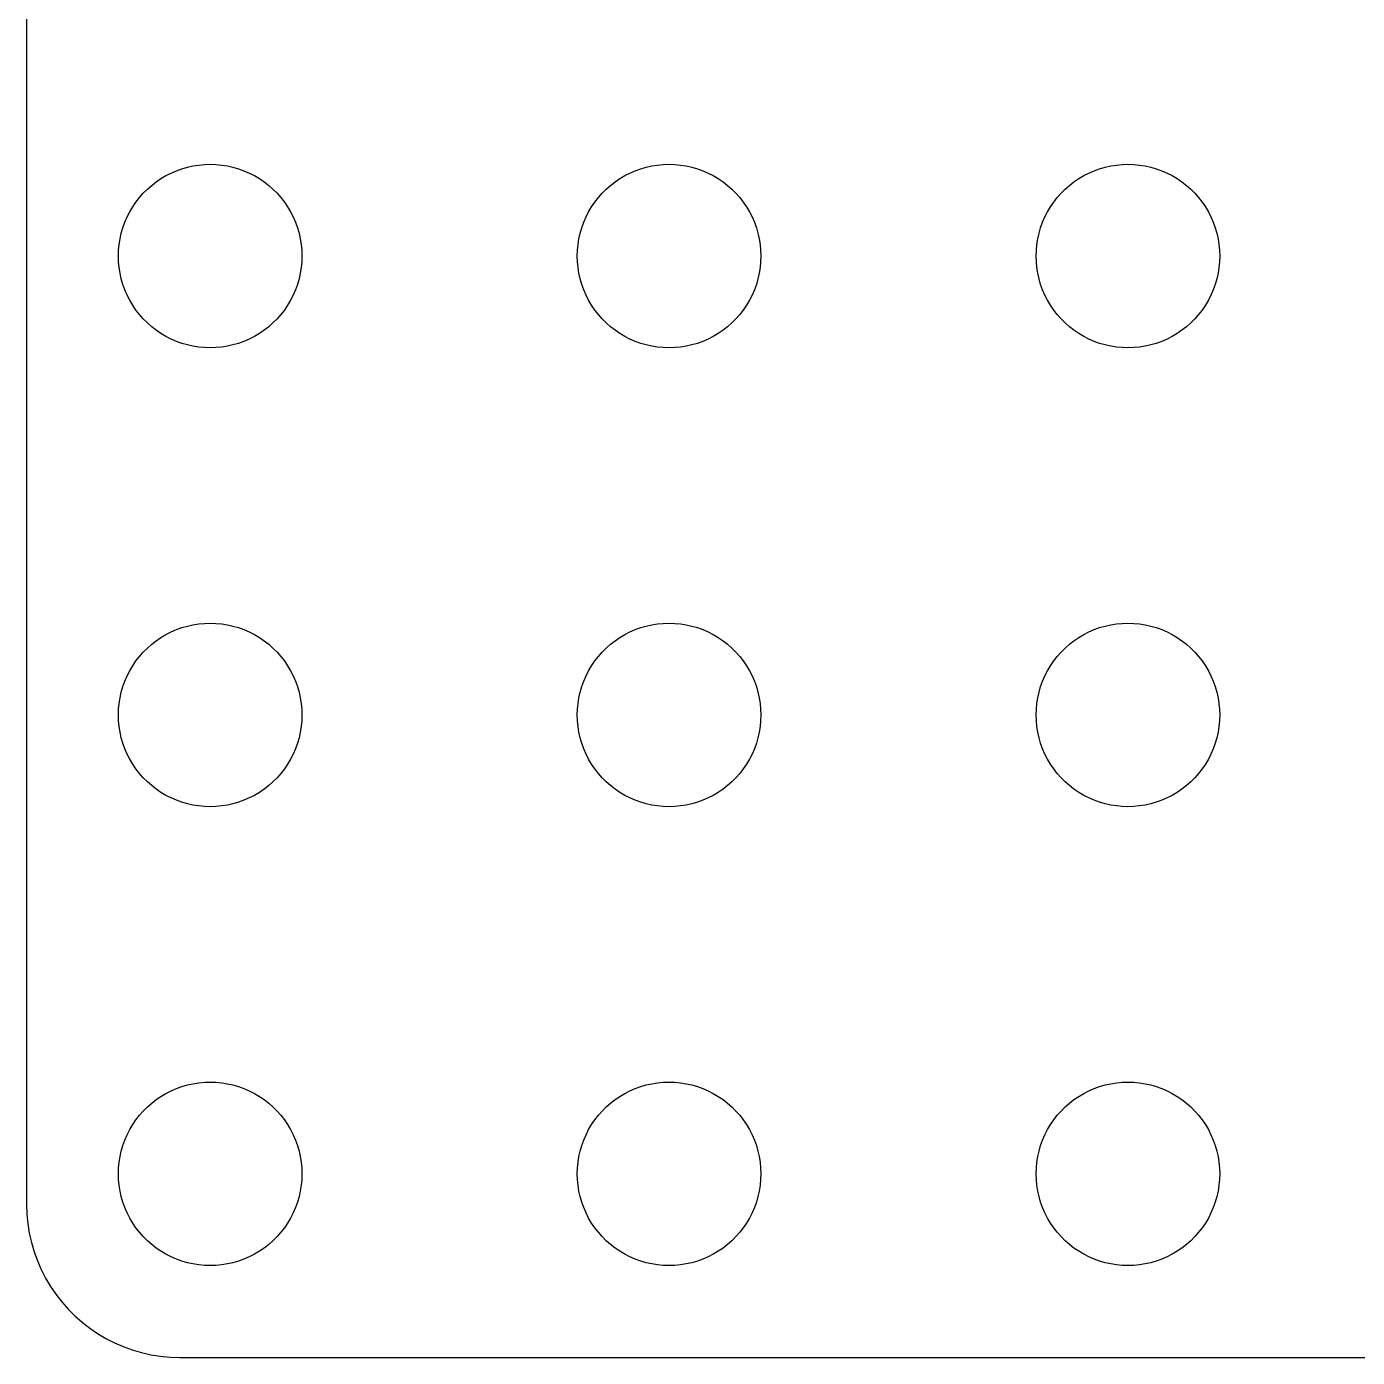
# Model space of a CAD drawing. Header units: metres. Extents: x -43.5 to 43.5, y -43.5 to 43.5.
# Drawn here: x -43.5 to 0, y -43.5 to 0 of the extents above; entities that cross this region are included whole.
import ezdxf

# ---------------------------------------------------------------- set-up
doc = ezdxf.new("R2010")
doc.units = ezdxf.units.M

msp = doc.modelspace()

# ---------------------------------------------------------------- linework, layer by layer
for p, q in [((-43.5, 38.5), (-43.5, -38.5)), ((-38.7773, -4.78551), (-38.6044, -4.71066)), ((-38.6044, -4.71066), (-38.427, -4.64682)), ((-38.427, -4.64682), (-38.2461, -4.59424)), ((-38.2461, -4.59424), (-38.0621, -4.55313)), ((-38.0621, -4.55313), (-37.876, -4.52365)), ((-37.876, -4.52365), (-37.6884, -4.50591)), ((-37.6884, -4.50591), (-37.5, -4.5)), ((-37.5, -4.5), (-37.3116, -4.50591)), ((-37.3116, -4.50591), (-37.124, -4.52365)), ((-37.124, -4.52365), (-36.9379, -4.55313)), ((-36.9379, -4.55313), (-36.7539, -4.59424)), ((-36.7539, -4.59424), (-36.5729, -4.64682)), ((-36.5729, -4.64682), (-36.3956, -4.71066)), ((-36.3956, -4.71066), (-36.2227, -4.78551)), ((-23.7773, -4.78551), (-23.6044, -4.71066)), ((-23.6044, -4.71066), (-23.427, -4.64682)), ((-23.427, -4.64682), (-23.2461, -4.59424)), ((-23.2461, -4.59424), (-23.0621, -4.55313)), ((-23.0621, -4.55313), (-22.876, -4.52365)), ((-22.876, -4.52365), (-22.6884, -4.50591)), ((-22.6884, -4.50591), (-22.5, -4.5)), ((-22.5, -4.5), (-22.3116, -4.50591)), ((-22.3116, -4.50591), (-22.124, -4.52365)), ((-22.124, -4.52365), (-21.9379, -4.55313)), ((-21.9379, -4.55313), (-21.7539, -4.59424)), ((-21.7539, -4.59424), (-21.5729, -4.64682)), ((-21.5729, -4.64682), (-21.3956, -4.71066)), ((-21.3956, -4.71066), (-21.2227, -4.78551)), ((-8.77733, -4.78551), (-8.60437, -4.71066)), ((-8.60437, -4.71066), (-8.42705, -4.64682)), ((-8.42705, -4.64682), (-8.24606, -4.59424)), ((-8.24606, -4.59424), (-8.06213, -4.55313)), ((-8.06213, -4.55313), (-7.87599, -4.52365)), ((-7.87599, -4.52365), (-7.68837, -4.50591)), ((-7.68837, -4.50591), (-7.5, -4.5)), ((-7.5, -4.5), (-7.31161, -4.50591)), ((-7.31161, -4.50591), (-7.12399, -4.52365)), ((-7.12399, -4.52365), (-6.93785, -4.55313)), ((-6.93785, -4.55313), (-6.75392, -4.59424)), ((-6.75392, -4.59424), (-6.57294, -4.64682)), ((-6.57294, -4.64682), (-6.39561, -4.71066)), ((-6.39561, -4.71066), (-6.22266, -4.78551)), ((-39.5536, -5.31308), (-39.4123, -5.18845)), ((-39.4123, -5.18845), (-39.2634, -5.07294)), ((-39.2634, -5.07294), (-39.1075, -4.96701)), ((-39.1075, -4.96701), (-38.9453, -4.87108)), ((-38.9453, -4.87108), (-38.7773, -4.78551)), ((-36.2227, -4.78551), (-36.0547, -4.87108)), ((-36.0547, -4.87108), (-35.8925, -4.96701)), ((-35.8925, -4.96701), (-35.7366, -5.07294)), ((-35.7366, -5.07294), (-35.5877, -5.18845)), ((-35.5877, -5.18845), (-35.4464, -5.31308)), ((-24.5536, -5.31308), (-24.4123, -5.18845)), ((-24.4123, -5.18845), (-24.2634, -5.07294)), ((-24.2634, -5.07294), (-24.1075, -4.96701)), ((-24.1075, -4.96701), (-23.9453, -4.87108)), ((-23.9453, -4.87108), (-23.7773, -4.78551)), ((-21.2227, -4.78551), (-21.0547, -4.87108)), ((-21.0547, -4.87108), (-20.8925, -4.96701)), ((-20.8925, -4.96701), (-20.7366, -5.07294)), ((-20.7366, -5.07294), (-20.5877, -5.18845)), ((-20.5877, -5.18845), (-20.4464, -5.31308)), ((-9.55363, -5.31308), (-9.41226, -5.18845)), ((-9.41226, -5.18845), (-9.26335, -5.07294)), ((-9.26335, -5.07294), (-9.10747, -4.96701)), ((-9.10747, -4.96701), (-8.94525, -4.87108)), ((-8.94525, -4.87108), (-8.77733, -4.78551)), ((-6.22266, -4.78551), (-6.05473, -4.87108)), ((-6.05473, -4.87108), (-5.89252, -4.96701)), ((-5.89252, -4.96701), (-5.73663, -5.07294)), ((-5.73663, -5.07294), (-5.58772, -5.18845)), ((-5.58772, -5.18845), (-5.44635, -5.31308)), ((-39.927, -5.73663), (-39.8115, -5.58772)), ((-39.8115, -5.58772), (-39.6869, -5.44635)), ((-39.6869, -5.44635), (-39.5536, -5.31308)), ((-35.4464, -5.31308), (-35.3131, -5.44635)), ((-35.3131, -5.44635), (-35.1885, -5.58772)), ((-35.1885, -5.58772), (-35.0729, -5.73663)), ((-24.927, -5.73663), (-24.8115, -5.58772)), ((-24.8115, -5.58772), (-24.6869, -5.44635)), ((-24.6869, -5.44635), (-24.5536, -5.31308)), ((-20.4464, -5.31308), (-20.3131, -5.44635)), ((-20.3131, -5.44635), (-20.1884, -5.58772)), ((-20.1884, -5.58772), (-20.0729, -5.73663)), ((-9.92705, -5.73663), (-9.81154, -5.58772)), ((-9.81154, -5.58772), (-9.6869, -5.44635)), ((-9.6869, -5.44635), (-9.55363, -5.31308)), ((-5.44635, -5.31308), (-5.31308, -5.44635)), ((-5.31308, -5.44635), (-5.18845, -5.58772)), ((-5.18845, -5.58772), (-5.07294, -5.73663)), ((-40.2145, -6.22266), (-40.1289, -6.05473)), ((-40.1289, -6.05473), (-40.033, -5.89252)), ((-40.033, -5.89252), (-39.927, -5.73663)), ((-35.0729, -5.73663), (-34.967, -5.89252)), ((-34.967, -5.89252), (-34.8711, -6.05473)), ((-34.8711, -6.05473), (-34.7855, -6.22266)), ((-25.2145, -6.22266), (-25.1289, -6.05473)), ((-25.1289, -6.05473), (-25.033, -5.89252)), ((-25.033, -5.89252), (-24.927, -5.73663)), ((-20.0729, -5.73663), (-19.967, -5.89252)), ((-19.967, -5.89252), (-19.8711, -6.05473)), ((-19.8711, -6.05473), (-19.7855, -6.22266)), ((-10.2145, -6.22266), (-10.1289, -6.05473)), ((-10.1289, -6.05473), (-10.033, -5.89252)), ((-10.033, -5.89252), (-9.92705, -5.73663)), ((-5.07294, -5.73663), (-4.96701, -5.89252)), ((-4.96701, -5.89252), (-4.87108, -6.05473)), ((-4.87108, -6.05473), (-4.78551, -6.22266)), ((-40.3532, -6.57294), (-40.2893, -6.39561)), ((-40.2893, -6.39561), (-40.2145, -6.22266)), ((-34.7855, -6.22266), (-34.7107, -6.39561)), ((-34.7107, -6.39561), (-34.6468, -6.57294)), ((-25.3532, -6.57294), (-25.2893, -6.39561)), ((-25.2893, -6.39561), (-25.2145, -6.22266)), ((-19.7855, -6.22266), (-19.7107, -6.39561)), ((-19.7107, -6.39561), (-19.6468, -6.57294)), ((-10.3532, -6.57294), (-10.2893, -6.39561)), ((-10.2893, -6.39561), (-10.2145, -6.22266)), ((-4.78551, -6.22266), (-4.71066, -6.39561)), ((-4.71066, -6.39561), (-4.64682, -6.57294)), ((-40.4763, -7.12399), (-40.4469, -6.93785)), ((-40.4469, -6.93785), (-40.4057, -6.75392)), ((-40.4057, -6.75392), (-40.3532, -6.57294)), ((-34.6468, -6.57294), (-34.5942, -6.75392)), ((-34.5942, -6.75392), (-34.5531, -6.93785)), ((-34.5531, -6.93785), (-34.5237, -7.12399)), ((-25.4763, -7.12399), (-25.4469, -6.93785)), ((-25.4469, -6.93785), (-25.4057, -6.75392)), ((-25.4057, -6.75392), (-25.3532, -6.57294)), ((-19.6468, -6.57294), (-19.5942, -6.75392)), ((-19.5942, -6.75392), (-19.5531, -6.93785)), ((-19.5531, -6.93785), (-19.5237, -7.12399)), ((-10.4763, -7.12399), (-10.4469, -6.93785)), ((-10.4469, -6.93785), (-10.4057, -6.75392)), ((-10.4057, -6.75392), (-10.3532, -6.57294)), ((-4.64682, -6.57294), (-4.59424, -6.75392)), ((-4.59424, -6.75392), (-4.55313, -6.93785)), ((-4.55313, -6.93785), (-4.52365, -7.12399)), ((-40.5, -7.5), (-40.4941, -7.31161)), ((-40.4941, -7.31161), (-40.4763, -7.12399)), ((-34.5237, -7.12399), (-34.5059, -7.31161)), ((-34.5059, -7.31161), (-34.5, -7.5)), ((-25.5, -7.5), (-25.4941, -7.31161)), ((-25.4941, -7.31161), (-25.4763, -7.12399)), ((-19.5237, -7.12399), (-19.5059, -7.31161)), ((-19.5059, -7.31161), (-19.5, -7.5)), ((-10.5, -7.5), (-10.4941, -7.31161)), ((-10.4941, -7.31161), (-10.4763, -7.12399)), ((-4.52365, -7.12399), (-4.50591, -7.31161)), ((-4.50591, -7.31161), (-4.5, -7.5)), ((-40.4941, -7.68837), (-40.5, -7.5)), ((-40.4763, -7.87599), (-40.4941, -7.68837)), ((-34.5059, -7.68837), (-34.5237, -7.87599)), ((-34.5, -7.5), (-34.5059, -7.68837)), ((-25.4941, -7.68837), (-25.5, -7.5)), ((-25.4763, -7.87599), (-25.4941, -7.68837)), ((-19.5059, -7.68837), (-19.5237, -7.87599)), ((-19.5, -7.5), (-19.5059, -7.68837)), ((-10.4941, -7.68837), (-10.5, -7.5)), ((-10.4763, -7.87599), (-10.4941, -7.68837)), ((-4.50591, -7.68837), (-4.52365, -7.87599)), ((-4.5, -7.5), (-4.50591, -7.68837)), ((-40.4469, -8.06213), (-40.4763, -7.87599)), ((-40.4057, -8.24606), (-40.4469, -8.06213)), ((-40.3532, -8.42705), (-40.4057, -8.24606)), ((-34.5942, -8.24606), (-34.6468, -8.42705)), ((-34.5531, -8.06213), (-34.5942, -8.24606)), ((-34.5237, -7.87599), (-34.5531, -8.06213)), ((-25.4469, -8.06213), (-25.4763, -7.87599)), ((-25.4057, -8.24606), (-25.4469, -8.06213)), ((-25.3532, -8.42705), (-25.4057, -8.24606)), ((-19.5942, -8.24606), (-19.6468, -8.42705)), ((-19.5531, -8.06213), (-19.5942, -8.24606)), ((-19.5237, -7.87599), (-19.5531, -8.06213)), ((-10.4469, -8.06213), (-10.4763, -7.87599)), ((-10.4057, -8.24606), (-10.4469, -8.06213)), ((-10.3532, -8.42705), (-10.4057, -8.24606)), ((-4.59424, -8.24606), (-4.64682, -8.42705)), ((-4.55313, -8.06213), (-4.59424, -8.24606)), ((-4.52365, -7.87599), (-4.55313, -8.06213)), ((-40.2893, -8.60437), (-40.3532, -8.42705)), ((-40.2145, -8.77733), (-40.2893, -8.60437)), ((-34.7107, -8.60437), (-34.7855, -8.77733)), ((-34.6468, -8.42705), (-34.7107, -8.60437)), ((-25.2893, -8.60437), (-25.3532, -8.42705)), ((-25.2145, -8.77733), (-25.2893, -8.60437)), ((-19.7107, -8.60437), (-19.7855, -8.77733)), ((-19.6468, -8.42705), (-19.7107, -8.60437)), ((-10.2893, -8.60437), (-10.3532, -8.42705)), ((-10.2145, -8.77733), (-10.2893, -8.60437)), ((-4.71066, -8.60437), (-4.78551, -8.77733)), ((-4.64682, -8.42705), (-4.71066, -8.60437)), ((-40.1289, -8.94525), (-40.2145, -8.77733)), ((-40.033, -9.10747), (-40.1289, -8.94525)), ((-39.927, -9.26335), (-40.033, -9.10747)), ((-34.967, -9.10747), (-35.0729, -9.26335)), ((-34.8711, -8.94525), (-34.967, -9.10747)), ((-34.7855, -8.77733), (-34.8711, -8.94525)), ((-25.1289, -8.94525), (-25.2145, -8.77733)), ((-25.033, -9.10747), (-25.1289, -8.94525)), ((-24.927, -9.26335), (-25.033, -9.10747)), ((-19.967, -9.10747), (-20.0729, -9.26335)), ((-19.8711, -8.94525), (-19.967, -9.10747)), ((-19.7855, -8.77733), (-19.8711, -8.94525)), ((-10.1289, -8.94525), (-10.2145, -8.77733)), ((-10.033, -9.10747), (-10.1289, -8.94525)), ((-9.92705, -9.26335), (-10.033, -9.10747)), ((-4.96701, -9.10747), (-5.07294, -9.26335)), ((-4.87108, -8.94525), (-4.96701, -9.10747)), ((-4.78551, -8.77733), (-4.87108, -8.94525)), ((-39.8115, -9.41226), (-39.927, -9.26335)), ((-39.6869, -9.55363), (-39.8115, -9.41226)), ((-39.5536, -9.6869), (-39.6869, -9.55363)), ((-35.3131, -9.55363), (-35.4464, -9.6869)), ((-35.1885, -9.41226), (-35.3131, -9.55363)), ((-35.0729, -9.26335), (-35.1885, -9.41226)), ((-24.8115, -9.41226), (-24.927, -9.26335)), ((-24.6869, -9.55363), (-24.8115, -9.41226)), ((-24.5536, -9.6869), (-24.6869, -9.55363)), ((-20.3131, -9.55363), (-20.4464, -9.6869)), ((-20.1884, -9.41226), (-20.3131, -9.55363)), ((-20.0729, -9.26335), (-20.1884, -9.41226)), ((-9.81154, -9.41226), (-9.92705, -9.26335)), ((-9.6869, -9.55363), (-9.81154, -9.41226)), ((-9.55363, -9.6869), (-9.6869, -9.55363)), ((-5.31308, -9.55363), (-5.44635, -9.6869)), ((-5.18845, -9.41226), (-5.31308, -9.55363)), ((-5.07294, -9.26335), (-5.18845, -9.41226)), ((-39.4123, -9.81154), (-39.5536, -9.6869)), ((-39.2634, -9.92705), (-39.4123, -9.81154)), ((-39.1075, -10.033), (-39.2634, -9.92705)), ((-35.7366, -9.92705), (-35.8925, -10.033)), ((-35.5877, -9.81154), (-35.7366, -9.92705)), ((-35.4464, -9.6869), (-35.5877, -9.81154)), ((-24.4123, -9.81154), (-24.5536, -9.6869)), ((-24.2634, -9.92705), (-24.4123, -9.81154)), ((-24.1075, -10.033), (-24.2634, -9.92705)), ((-20.7366, -9.92705), (-20.8925, -10.033)), ((-20.5877, -9.81154), (-20.7366, -9.92705)), ((-20.4464, -9.6869), (-20.5877, -9.81154)), ((-9.41226, -9.81154), (-9.55363, -9.6869)), ((-9.26335, -9.92705), (-9.41226, -9.81154)), ((-9.10747, -10.033), (-9.26335, -9.92705)), ((-5.73663, -9.92705), (-5.89252, -10.033)), ((-5.58772, -9.81154), (-5.73663, -9.92705)), ((-5.44635, -9.6869), (-5.58772, -9.81154)), ((-38.9453, -10.1289), (-39.1075, -10.033)), ((-38.7773, -10.2145), (-38.9453, -10.1289)), ((-38.6044, -10.2893), (-38.7773, -10.2145)), ((-38.427, -10.3532), (-38.6044, -10.2893)), ((-38.2461, -10.4057), (-38.427, -10.3532)), ((-38.0621, -10.4469), (-38.2461, -10.4057)), ((-36.7539, -10.4057), (-36.9379, -10.4469)), ((-36.5729, -10.3532), (-36.7539, -10.4057)), ((-36.3956, -10.2893), (-36.5729, -10.3532)), ((-36.2227, -10.2145), (-36.3956, -10.2893)), ((-36.0547, -10.1289), (-36.2227, -10.2145)), ((-35.8925, -10.033), (-36.0547, -10.1289)), ((-23.9453, -10.1289), (-24.1075, -10.033)), ((-23.7773, -10.2145), (-23.9453, -10.1289)), ((-23.6044, -10.2893), (-23.7773, -10.2145)), ((-23.427, -10.3532), (-23.6044, -10.2893)), ((-23.2461, -10.4057), (-23.427, -10.3532)), ((-23.0621, -10.4469), (-23.2461, -10.4057)), ((-21.7539, -10.4057), (-21.9379, -10.4469)), ((-21.5729, -10.3532), (-21.7539, -10.4057)), ((-21.3956, -10.2893), (-21.5729, -10.3532)), ((-21.2227, -10.2145), (-21.3956, -10.2893)), ((-21.0547, -10.1289), (-21.2227, -10.2145)), ((-20.8925, -10.033), (-21.0547, -10.1289)), ((-8.94525, -10.1289), (-9.10747, -10.033)), ((-8.77733, -10.2145), (-8.94525, -10.1289)), ((-8.60437, -10.2893), (-8.77733, -10.2145)), ((-8.42705, -10.3532), (-8.60437, -10.2893)), ((-8.24606, -10.4057), (-8.42705, -10.3532)), ((-8.06213, -10.4469), (-8.24606, -10.4057)), ((-6.75392, -10.4057), (-6.93785, -10.4469)), ((-6.57294, -10.3532), (-6.75392, -10.4057)), ((-6.39561, -10.2893), (-6.57294, -10.3532)), ((-6.22266, -10.2145), (-6.39561, -10.2893)), ((-6.05473, -10.1289), (-6.22266, -10.2145)), ((-5.89252, -10.033), (-6.05473, -10.1289)), ((-37.876, -10.4763), (-38.0621, -10.4469)), ((-37.6884, -10.4941), (-37.876, -10.4763)), ((-37.5, -10.5), (-37.6884, -10.4941)), ((-37.3116, -10.4941), (-37.5, -10.5)), ((-37.124, -10.4763), (-37.3116, -10.4941)), ((-36.9379, -10.4469), (-37.124, -10.4763)), ((-22.876, -10.4763), (-23.0621, -10.4469)), ((-22.6884, -10.4941), (-22.876, -10.4763)), ((-22.5, -10.5), (-22.6884, -10.4941)), ((-22.3116, -10.4941), (-22.5, -10.5)), ((-22.124, -10.4763), (-22.3116, -10.4941)), ((-21.9379, -10.4469), (-22.124, -10.4763)), ((-7.87599, -10.4763), (-8.06213, -10.4469)), ((-7.68837, -10.4941), (-7.87599, -10.4763)), ((-7.5, -10.5), (-7.68837, -10.4941)), ((-7.31161, -10.4941), (-7.5, -10.5)), ((-7.12399, -10.4763), (-7.31161, -10.4941)), ((-6.93785, -10.4469), (-7.12399, -10.4763)), ((-38.2461, -19.5942), (-38.0621, -19.5531)), ((-38.0621, -19.5531), (-37.876, -19.5237)), ((-37.876, -19.5237), (-37.6884, -19.5059)), ((-37.6884, -19.5059), (-37.5, -19.5)), ((-37.5, -19.5), (-37.3116, -19.5059)), ((-37.3116, -19.5059), (-37.124, -19.5237)), ((-37.124, -19.5237), (-36.9379, -19.5531)), ((-36.9379, -19.5531), (-36.7539, -19.5942)), ((-23.2461, -19.5942), (-23.0621, -19.5531)), ((-23.0621, -19.5531), (-22.876, -19.5237)), ((-22.876, -19.5237), (-22.6884, -19.5059)), ((-22.6884, -19.5059), (-22.5, -19.5)), ((-22.5, -19.5), (-22.3116, -19.5059)), ((-22.3116, -19.5059), (-22.124, -19.5237)), ((-22.124, -19.5237), (-21.9379, -19.5531)), ((-21.9379, -19.5531), (-21.7539, -19.5942)), ((-8.24606, -19.5942), (-8.06213, -19.5531)), ((-8.06213, -19.5531), (-7.87599, -19.5237)), ((-7.87599, -19.5237), (-7.68837, -19.5059)), ((-7.68837, -19.5059), (-7.5, -19.5)), ((-7.5, -19.5), (-7.31161, -19.5059)), ((-7.31161, -19.5059), (-7.12399, -19.5237)), ((-7.12399, -19.5237), (-6.93785, -19.5531)), ((-6.93785, -19.5531), (-6.75392, -19.5942)), ((-39.2634, -20.0729), (-39.1075, -19.967)), ((-39.1075, -19.967), (-38.9453, -19.8711)), ((-38.9453, -19.8711), (-38.7773, -19.7855)), ((-38.7773, -19.7855), (-38.6044, -19.7107)), ((-38.6044, -19.7107), (-38.427, -19.6468)), ((-38.427, -19.6468), (-38.2461, -19.5942)), ((-36.7539, -19.5942), (-36.5729, -19.6468)), ((-36.5729, -19.6468), (-36.3956, -19.7107)), ((-36.3956, -19.7107), (-36.2227, -19.7855)), ((-36.2227, -19.7855), (-36.0547, -19.8711)), ((-36.0547, -19.8711), (-35.8925, -19.967)), ((-35.8925, -19.967), (-35.7366, -20.0729)), ((-24.2634, -20.0729), (-24.1075, -19.967)), ((-24.1075, -19.967), (-23.9453, -19.8711)), ((-23.9453, -19.8711), (-23.7773, -19.7855)), ((-23.7773, -19.7855), (-23.6044, -19.7107)), ((-23.6044, -19.7107), (-23.427, -19.6468)), ((-23.427, -19.6468), (-23.2461, -19.5942)), ((-21.7539, -19.5942), (-21.5729, -19.6468)), ((-21.5729, -19.6468), (-21.3956, -19.7107)), ((-21.3956, -19.7107), (-21.2227, -19.7855)), ((-21.2227, -19.7855), (-21.0547, -19.8711)), ((-21.0547, -19.8711), (-20.8925, -19.967)), ((-20.8925, -19.967), (-20.7366, -20.0729)), ((-9.26335, -20.0729), (-9.10747, -19.967)), ((-9.10747, -19.967), (-8.94525, -19.8711)), ((-8.94525, -19.8711), (-8.77733, -19.7855)), ((-8.77733, -19.7855), (-8.60437, -19.7107)), ((-8.60437, -19.7107), (-8.42705, -19.6468)), ((-8.42705, -19.6468), (-8.24606, -19.5942)), ((-6.75392, -19.5942), (-6.57294, -19.6468)), ((-6.57294, -19.6468), (-6.39561, -19.7107)), ((-6.39561, -19.7107), (-6.22266, -19.7855)), ((-6.22266, -19.7855), (-6.05473, -19.8711)), ((-6.05473, -19.8711), (-5.89252, -19.967)), ((-5.89252, -19.967), (-5.73663, -20.0729)), ((-39.6869, -20.4464), (-39.5536, -20.3131)), ((-39.5536, -20.3131), (-39.4123, -20.1884)), ((-39.4123, -20.1884), (-39.2634, -20.0729)), ((-35.7366, -20.0729), (-35.5877, -20.1884)), ((-35.5877, -20.1884), (-35.4464, -20.3131)), ((-35.4464, -20.3131), (-35.3131, -20.4464)), ((-24.6869, -20.4464), (-24.5536, -20.3131)), ((-24.5536, -20.3131), (-24.4123, -20.1884)), ((-24.4123, -20.1884), (-24.2634, -20.0729)), ((-20.7366, -20.0729), (-20.5877, -20.1884)), ((-20.5877, -20.1884), (-20.4464, -20.3131)), ((-20.4464, -20.3131), (-20.3131, -20.4464)), ((-9.6869, -20.4464), (-9.55363, -20.3131)), ((-9.55363, -20.3131), (-9.41226, -20.1884)), ((-9.41226, -20.1884), (-9.26335, -20.0729)), ((-5.73663, -20.0729), (-5.58772, -20.1884)), ((-5.58772, -20.1884), (-5.44635, -20.3131)), ((-5.44635, -20.3131), (-5.31308, -20.4464)), ((-40.033, -20.8925), (-39.927, -20.7366)), ((-39.927, -20.7366), (-39.8115, -20.5877)), ((-39.8115, -20.5877), (-39.6869, -20.4464)), ((-35.3131, -20.4464), (-35.1885, -20.5877)), ((-35.1885, -20.5877), (-35.0729, -20.7366)), ((-35.0729, -20.7366), (-34.967, -20.8925)), ((-25.033, -20.8925), (-24.927, -20.7366)), ((-24.927, -20.7366), (-24.8115, -20.5877)), ((-24.8115, -20.5877), (-24.6869, -20.4464)), ((-20.3131, -20.4464), (-20.1884, -20.5877)), ((-20.1884, -20.5877), (-20.0729, -20.7366)), ((-20.0729, -20.7366), (-19.967, -20.8925)), ((-10.033, -20.8925), (-9.92705, -20.7366)), ((-9.92705, -20.7366), (-9.81154, -20.5877)), ((-9.81154, -20.5877), (-9.6869, -20.4464)), ((-5.31308, -20.4464), (-5.18845, -20.5877)), ((-5.18845, -20.5877), (-5.07294, -20.7366)), ((-5.07294, -20.7366), (-4.96701, -20.8925)), ((-40.2893, -21.3956), (-40.2145, -21.2227)), ((-40.2145, -21.2227), (-40.1289, -21.0547)), ((-40.1289, -21.0547), (-40.033, -20.8925)), ((-34.967, -20.8925), (-34.8711, -21.0547)), ((-34.8711, -21.0547), (-34.7855, -21.2227)), ((-34.7855, -21.2227), (-34.7107, -21.3956)), ((-25.2893, -21.3956), (-25.2145, -21.2227)), ((-25.2145, -21.2227), (-25.1289, -21.0547)), ((-25.1289, -21.0547), (-25.033, -20.8925)), ((-19.967, -20.8925), (-19.8711, -21.0547)), ((-19.8711, -21.0547), (-19.7855, -21.2227)), ((-19.7855, -21.2227), (-19.7107, -21.3956)), ((-10.2893, -21.3956), (-10.2145, -21.2227)), ((-10.2145, -21.2227), (-10.1289, -21.0547)), ((-10.1289, -21.0547), (-10.033, -20.8925)), ((-4.96701, -20.8925), (-4.87108, -21.0547)), ((-4.87108, -21.0547), (-4.78551, -21.2227)), ((-4.78551, -21.2227), (-4.71066, -21.3956)), ((-40.4057, -21.7539), (-40.3532, -21.5729)), ((-40.3532, -21.5729), (-40.2893, -21.3956)), ((-34.7107, -21.3956), (-34.6468, -21.5729)), ((-34.6468, -21.5729), (-34.5942, -21.7539)), ((-25.4057, -21.7539), (-25.3532, -21.5729)), ((-25.3532, -21.5729), (-25.2893, -21.3956)), ((-19.7107, -21.3956), (-19.6468, -21.5729)), ((-19.6468, -21.5729), (-19.5942, -21.7539)), ((-10.4057, -21.7539), (-10.3532, -21.5729)), ((-10.3532, -21.5729), (-10.2893, -21.3956)), ((-4.71066, -21.3956), (-4.64682, -21.5729)), ((-4.64682, -21.5729), (-4.59424, -21.7539)), ((-40.4941, -22.3116), (-40.4763, -22.124)), ((-40.4763, -22.124), (-40.4469, -21.9379)), ((-40.4469, -21.9379), (-40.4057, -21.7539)), ((-34.5942, -21.7539), (-34.5531, -21.9379)), ((-34.5531, -21.9379), (-34.5237, -22.124)), ((-34.5237, -22.124), (-34.5059, -22.3116)), ((-25.4941, -22.3116), (-25.4763, -22.124)), ((-25.4763, -22.124), (-25.4469, -21.9379)), ((-25.4469, -21.9379), (-25.4057, -21.7539)), ((-19.5942, -21.7539), (-19.5531, -21.9379)), ((-19.5531, -21.9379), (-19.5237, -22.124)), ((-19.5237, -22.124), (-19.5059, -22.3116)), ((-10.4941, -22.3116), (-10.4763, -22.124)), ((-10.4763, -22.124), (-10.4469, -21.9379)), ((-10.4469, -21.9379), (-10.4057, -21.7539)), ((-4.59424, -21.7539), (-4.55313, -21.9379)), ((-4.55313, -21.9379), (-4.52365, -22.124)), ((-4.52365, -22.124), (-4.50591, -22.3116)), ((-40.5, -22.5), (-40.4941, -22.3116)), ((-40.4941, -22.6884), (-40.5, -22.5)), ((-34.5059, -22.3116), (-34.5, -22.5)), ((-34.5, -22.5), (-34.5059, -22.6884)), ((-25.5, -22.5), (-25.4941, -22.3116)), ((-25.4941, -22.6884), (-25.5, -22.5)), ((-19.5059, -22.3116), (-19.5, -22.5)), ((-19.5, -22.5), (-19.5059, -22.6884)), ((-10.5, -22.5), (-10.4941, -22.3116)), ((-10.4941, -22.6884), (-10.5, -22.5)), ((-4.50591, -22.3116), (-4.5, -22.5)), ((-4.5, -22.5), (-4.50591, -22.6884)), ((-40.4763, -22.876), (-40.4941, -22.6884)), ((-40.4469, -23.0621), (-40.4763, -22.876)), ((-34.5237, -22.876), (-34.5531, -23.0621)), ((-34.5059, -22.6884), (-34.5237, -22.876)), ((-25.4763, -22.876), (-25.4941, -22.6884)), ((-25.4469, -23.0621), (-25.4763, -22.876)), ((-19.5237, -22.876), (-19.5531, -23.0621)), ((-19.5059, -22.6884), (-19.5237, -22.876)), ((-10.4763, -22.876), (-10.4941, -22.6884)), ((-10.4469, -23.0621), (-10.4763, -22.876)), ((-4.52365, -22.876), (-4.55313, -23.0621)), ((-4.50591, -22.6884), (-4.52365, -22.876)), ((-40.4057, -23.2461), (-40.4469, -23.0621)), ((-40.3532, -23.427), (-40.4057, -23.2461)), ((-40.2893, -23.6044), (-40.3532, -23.427)), ((-34.6468, -23.427), (-34.7107, -23.6044)), ((-34.5942, -23.2461), (-34.6468, -23.427)), ((-34.5531, -23.0621), (-34.5942, -23.2461)), ((-25.4057, -23.2461), (-25.4469, -23.0621)), ((-25.3532, -23.427), (-25.4057, -23.2461)), ((-25.2893, -23.6044), (-25.3532, -23.427)), ((-19.6468, -23.427), (-19.7107, -23.6044)), ((-19.5942, -23.2461), (-19.6468, -23.427)), ((-19.5531, -23.0621), (-19.5942, -23.2461)), ((-10.4057, -23.2461), (-10.4469, -23.0621)), ((-10.3532, -23.427), (-10.4057, -23.2461)), ((-10.2893, -23.6044), (-10.3532, -23.427)), ((-4.64682, -23.427), (-4.71066, -23.6044)), ((-4.59424, -23.2461), (-4.64682, -23.427)), ((-4.55313, -23.0621), (-4.59424, -23.2461)), ((-40.2145, -23.7773), (-40.2893, -23.6044)), ((-40.1289, -23.9453), (-40.2145, -23.7773)), ((-34.7855, -23.7773), (-34.8711, -23.9453)), ((-34.7107, -23.6044), (-34.7855, -23.7773)), ((-25.2145, -23.7773), (-25.2893, -23.6044)), ((-25.1289, -23.9453), (-25.2145, -23.7773)), ((-19.7855, -23.7773), (-19.8711, -23.9453)), ((-19.7107, -23.6044), (-19.7855, -23.7773)), ((-10.2145, -23.7773), (-10.2893, -23.6044)), ((-10.1289, -23.9453), (-10.2145, -23.7773)), ((-4.78551, -23.7773), (-4.87108, -23.9453)), ((-4.71066, -23.6044), (-4.78551, -23.7773)), ((-40.033, -24.1075), (-40.1289, -23.9453)), ((-39.927, -24.2634), (-40.033, -24.1075)), ((-39.8115, -24.4123), (-39.927, -24.2634)), ((-35.0729, -24.2634), (-35.1885, -24.4123)), ((-34.967, -24.1075), (-35.0729, -24.2634)), ((-34.8711, -23.9453), (-34.967, -24.1075)), ((-25.033, -24.1075), (-25.1289, -23.9453)), ((-24.927, -24.2634), (-25.033, -24.1075)), ((-24.8115, -24.4123), (-24.927, -24.2634)), ((-20.0729, -24.2634), (-20.1884, -24.4123)), ((-19.967, -24.1075), (-20.0729, -24.2634)), ((-19.8711, -23.9453), (-19.967, -24.1075)), ((-10.033, -24.1075), (-10.1289, -23.9453)), ((-9.92705, -24.2634), (-10.033, -24.1075)), ((-9.81154, -24.4123), (-9.92705, -24.2634)), ((-5.07294, -24.2634), (-5.18845, -24.4123)), ((-4.96701, -24.1075), (-5.07294, -24.2634)), ((-4.87108, -23.9453), (-4.96701, -24.1075)), ((-39.6869, -24.5536), (-39.8115, -24.4123)), ((-39.5536, -24.6869), (-39.6869, -24.5536)), ((-39.4123, -24.8115), (-39.5536, -24.6869)), ((-35.4464, -24.6869), (-35.5877, -24.8115)), ((-35.3131, -24.5536), (-35.4464, -24.6869)), ((-35.1885, -24.4123), (-35.3131, -24.5536)), ((-24.6869, -24.5536), (-24.8115, -24.4123)), ((-24.5536, -24.6869), (-24.6869, -24.5536)), ((-24.4123, -24.8115), (-24.5536, -24.6869)), ((-20.4464, -24.6869), (-20.5877, -24.8115)), ((-20.3131, -24.5536), (-20.4464, -24.6869)), ((-20.1884, -24.4123), (-20.3131, -24.5536)), ((-9.6869, -24.5536), (-9.81154, -24.4123)), ((-9.55363, -24.6869), (-9.6869, -24.5536)), ((-9.41226, -24.8115), (-9.55363, -24.6869)), ((-5.44635, -24.6869), (-5.58772, -24.8115)), ((-5.31308, -24.5536), (-5.44635, -24.6869)), ((-5.18845, -24.4123), (-5.31308, -24.5536)), ((-39.2634, -24.927), (-39.4123, -24.8115)), ((-39.1075, -25.033), (-39.2634, -24.927)), ((-38.9453, -25.1289), (-39.1075, -25.033)), ((-38.7773, -25.2145), (-38.9453, -25.1289)), ((-38.6044, -25.2893), (-38.7773, -25.2145)), ((-36.2227, -25.2145), (-36.3956, -25.2893)), ((-36.0547, -25.1289), (-36.2227, -25.2145)), ((-35.8925, -25.033), (-36.0547, -25.1289)), ((-35.7366, -24.927), (-35.8925, -25.033)), ((-35.5877, -24.8115), (-35.7366, -24.927)), ((-24.2634, -24.927), (-24.4123, -24.8115)), ((-24.1075, -25.033), (-24.2634, -24.927)), ((-23.9453, -25.1289), (-24.1075, -25.033)), ((-23.7773, -25.2145), (-23.9453, -25.1289)), ((-23.6044, -25.2893), (-23.7773, -25.2145)), ((-21.2227, -25.2145), (-21.3956, -25.2893)), ((-21.0547, -25.1289), (-21.2227, -25.2145)), ((-20.8925, -25.033), (-21.0547, -25.1289)), ((-20.7366, -24.927), (-20.8925, -25.033)), ((-20.5877, -24.8115), (-20.7366, -24.927)), ((-9.26335, -24.927), (-9.41226, -24.8115)), ((-9.10747, -25.033), (-9.26335, -24.927)), ((-8.94525, -25.1289), (-9.10747, -25.033)), ((-8.77733, -25.2145), (-8.94525, -25.1289)), ((-8.60437, -25.2893), (-8.77733, -25.2145)), ((-6.22266, -25.2145), (-6.39561, -25.2893)), ((-6.05473, -25.1289), (-6.22266, -25.2145)), ((-5.89252, -25.033), (-6.05473, -25.1289)), ((-5.73663, -24.927), (-5.89252, -25.033)), ((-5.58772, -24.8115), (-5.73663, -24.927)), ((-38.427, -25.3532), (-38.6044, -25.2893)), ((-38.2461, -25.4057), (-38.427, -25.3532)), ((-38.0621, -25.4469), (-38.2461, -25.4057)), ((-37.876, -25.4763), (-38.0621, -25.4469)), ((-37.6884, -25.4941), (-37.876, -25.4763)), ((-37.5, -25.5), (-37.6884, -25.4941)), ((-37.3116, -25.4941), (-37.5, -25.5)), ((-37.124, -25.4763), (-37.3116, -25.4941)), ((-36.9379, -25.4469), (-37.124, -25.4763)), ((-36.7539, -25.4057), (-36.9379, -25.4469)), ((-36.5729, -25.3532), (-36.7539, -25.4057)), ((-36.3956, -25.2893), (-36.5729, -25.3532)), ((-23.427, -25.3532), (-23.6044, -25.2893)), ((-23.2461, -25.4057), (-23.427, -25.3532)), ((-23.0621, -25.4469), (-23.2461, -25.4057)), ((-22.876, -25.4763), (-23.0621, -25.4469)), ((-22.6884, -25.4941), (-22.876, -25.4763)), ((-22.5, -25.5), (-22.6884, -25.4941)), ((-22.3116, -25.4941), (-22.5, -25.5)), ((-22.124, -25.4763), (-22.3116, -25.4941)), ((-21.9379, -25.4469), (-22.124, -25.4763)), ((-21.7539, -25.4057), (-21.9379, -25.4469)), ((-21.5729, -25.3532), (-21.7539, -25.4057)), ((-21.3956, -25.2893), (-21.5729, -25.3532)), ((-8.42705, -25.3532), (-8.60437, -25.2893)), ((-8.24606, -25.4057), (-8.42705, -25.3532)), ((-8.06213, -25.4469), (-8.24606, -25.4057)), ((-7.87599, -25.4763), (-8.06213, -25.4469)), ((-7.68837, -25.4941), (-7.87599, -25.4763)), ((-7.5, -25.5), (-7.68837, -25.4941)), ((-7.31161, -25.4941), (-7.5, -25.5)), ((-7.12399, -25.4763), (-7.31161, -25.4941)), ((-6.93785, -25.4469), (-7.12399, -25.4763)), ((-6.75392, -25.4057), (-6.93785, -25.4469)), ((-6.57294, -25.3532), (-6.75392, -25.4057)), ((-6.39561, -25.2893), (-6.57294, -25.3532)), ((-38.9453, -34.8711), (-38.7773, -34.7855)), ((-38.7773, -34.7855), (-38.6044, -34.7107)), ((-38.6044, -34.7107), (-38.427, -34.6468)), ((-38.427, -34.6468), (-38.2461, -34.5942)), ((-38.2461, -34.5942), (-38.0621, -34.5531)), ((-38.0621, -34.5531), (-37.876, -34.5237)), ((-37.876, -34.5237), (-37.6884, -34.5059)), ((-37.6884, -34.5059), (-37.5, -34.5)), ((-37.5, -34.5), (-37.3116, -34.5059)), ((-37.3116, -34.5059), (-37.124, -34.5237)), ((-37.124, -34.5237), (-36.9379, -34.5531)), ((-36.9379, -34.5531), (-36.7539, -34.5942)), ((-36.7539, -34.5942), (-36.5729, -34.6468)), ((-36.5729, -34.6468), (-36.3956, -34.7107)), ((-36.3956, -34.7107), (-36.2227, -34.7855)), ((-36.2227, -34.7855), (-36.0547, -34.8711)), ((-23.9453, -34.8711), (-23.7773, -34.7855)), ((-23.7773, -34.7855), (-23.6044, -34.7107)), ((-23.6044, -34.7107), (-23.427, -34.6468)), ((-23.427, -34.6468), (-23.2461, -34.5942)), ((-23.2461, -34.5942), (-23.0621, -34.5531)), ((-23.0621, -34.5531), (-22.876, -34.5237)), ((-22.876, -34.5237), (-22.6884, -34.5059)), ((-22.6884, -34.5059), (-22.5, -34.5)), ((-22.5, -34.5), (-22.3116, -34.5059)), ((-22.3116, -34.5059), (-22.124, -34.5237)), ((-22.124, -34.5237), (-21.9379, -34.5531)), ((-21.9379, -34.5531), (-21.7539, -34.5942)), ((-21.7539, -34.5942), (-21.5729, -34.6468)), ((-21.5729, -34.6468), (-21.3956, -34.7107)), ((-21.3956, -34.7107), (-21.2227, -34.7855)), ((-21.2227, -34.7855), (-21.0547, -34.8711)), ((-8.94525, -34.8711), (-8.77733, -34.7855)), ((-8.77733, -34.7855), (-8.60437, -34.7107)), ((-8.60437, -34.7107), (-8.42705, -34.6468)), ((-8.42705, -34.6468), (-8.24606, -34.5942)), ((-8.24606, -34.5942), (-8.06213, -34.5531)), ((-8.06213, -34.5531), (-7.87599, -34.5237)), ((-7.87599, -34.5237), (-7.68837, -34.5059)), ((-7.68837, -34.5059), (-7.5, -34.5)), ((-7.5, -34.5), (-7.31161, -34.5059)), ((-7.31161, -34.5059), (-7.12399, -34.5237)), ((-7.12399, -34.5237), (-6.93785, -34.5531)), ((-6.93785, -34.5531), (-6.75392, -34.5942)), ((-6.75392, -34.5942), (-6.57294, -34.6468)), ((-6.57294, -34.6468), (-6.39561, -34.7107)), ((-6.39561, -34.7107), (-6.22266, -34.7855)), ((-6.22266, -34.7855), (-6.05473, -34.8711)), ((-39.5536, -35.3131), (-39.4123, -35.1885)), ((-39.4123, -35.1885), (-39.2634, -35.0729)), ((-39.2634, -35.0729), (-39.1075, -34.967)), ((-39.1075, -34.967), (-38.9453, -34.8711)), ((-36.0547, -34.8711), (-35.8925, -34.967)), ((-35.8925, -34.967), (-35.7366, -35.0729)), ((-35.7366, -35.0729), (-35.5877, -35.1885)), ((-35.5877, -35.1885), (-35.4464, -35.3131)), ((-24.5536, -35.3131), (-24.4123, -35.1885)), ((-24.4123, -35.1885), (-24.2634, -35.0729)), ((-24.2634, -35.0729), (-24.1075, -34.967)), ((-24.1075, -34.967), (-23.9453, -34.8711)), ((-21.0547, -34.8711), (-20.8925, -34.967)), ((-20.8925, -34.967), (-20.7366, -35.0729)), ((-20.7366, -35.0729), (-20.5877, -35.1885)), ((-20.5877, -35.1885), (-20.4464, -35.3131)), ((-9.55363, -35.3131), (-9.41226, -35.1885)), ((-9.41226, -35.1885), (-9.26335, -35.0729)), ((-9.26335, -35.0729), (-9.10747, -34.967)), ((-9.10747, -34.967), (-8.94525, -34.8711)), ((-6.05473, -34.8711), (-5.89252, -34.967)), ((-5.89252, -34.967), (-5.73663, -35.0729)), ((-5.73663, -35.0729), (-5.58772, -35.1885)), ((-5.58772, -35.1885), (-5.44635, -35.3131)), ((-39.927, -35.7366), (-39.8115, -35.5877)), ((-39.8115, -35.5877), (-39.6869, -35.4464)), ((-39.6869, -35.4464), (-39.5536, -35.3131)), ((-35.4464, -35.3131), (-35.3131, -35.4464)), ((-35.3131, -35.4464), (-35.1885, -35.5877)), ((-35.1885, -35.5877), (-35.0729, -35.7366)), ((-24.927, -35.7366), (-24.8115, -35.5877)), ((-24.8115, -35.5877), (-24.6869, -35.4464)), ((-24.6869, -35.4464), (-24.5536, -35.3131)), ((-20.4464, -35.3131), (-20.3131, -35.4464)), ((-20.3131, -35.4464), (-20.1884, -35.5877)), ((-20.1884, -35.5877), (-20.0729, -35.7366)), ((-9.92705, -35.7366), (-9.81154, -35.5877)), ((-9.81154, -35.5877), (-9.6869, -35.4464)), ((-9.6869, -35.4464), (-9.55363, -35.3131)), ((-5.44635, -35.3131), (-5.31308, -35.4464)), ((-5.31308, -35.4464), (-5.18845, -35.5877)), ((-5.18845, -35.5877), (-5.07294, -35.7366)), ((-40.2145, -36.2227), (-40.1289, -36.0547)), ((-40.1289, -36.0547), (-40.033, -35.8925)), ((-40.033, -35.8925), (-39.927, -35.7366)), ((-35.0729, -35.7366), (-34.967, -35.8925)), ((-34.967, -35.8925), (-34.8711, -36.0547)), ((-34.8711, -36.0547), (-34.7855, -36.2227)), ((-25.2145, -36.2227), (-25.1289, -36.0547)), ((-25.1289, -36.0547), (-25.033, -35.8925)), ((-25.033, -35.8925), (-24.927, -35.7366)), ((-20.0729, -35.7366), (-19.967, -35.8925)), ((-19.967, -35.8925), (-19.8711, -36.0547)), ((-19.8711, -36.0547), (-19.7855, -36.2227)), ((-10.2145, -36.2227), (-10.1289, -36.0547)), ((-10.1289, -36.0547), (-10.033, -35.8925)), ((-10.033, -35.8925), (-9.92705, -35.7366)), ((-5.07294, -35.7366), (-4.96701, -35.8925)), ((-4.96701, -35.8925), (-4.87108, -36.0547)), ((-4.87108, -36.0547), (-4.78551, -36.2227)), ((-40.3532, -36.5729), (-40.2893, -36.3956)), ((-40.2893, -36.3956), (-40.2145, -36.2227)), ((-34.7855, -36.2227), (-34.7107, -36.3956)), ((-34.7107, -36.3956), (-34.6468, -36.5729)), ((-25.3532, -36.5729), (-25.2893, -36.3956)), ((-25.2893, -36.3956), (-25.2145, -36.2227)), ((-19.7855, -36.2227), (-19.7107, -36.3956)), ((-19.7107, -36.3956), (-19.6468, -36.5729)), ((-10.3532, -36.5729), (-10.2893, -36.3956)), ((-10.2893, -36.3956), (-10.2145, -36.2227)), ((-4.78551, -36.2227), (-4.71066, -36.3956)), ((-4.71066, -36.3956), (-4.64682, -36.5729)), ((-40.4763, -37.124), (-40.4469, -36.9379)), ((-40.4469, -36.9379), (-40.4057, -36.7539)), ((-40.4057, -36.7539), (-40.3532, -36.5729)), ((-34.6468, -36.5729), (-34.5942, -36.7539)), ((-34.5942, -36.7539), (-34.5531, -36.9379)), ((-34.5531, -36.9379), (-34.5237, -37.124)), ((-25.4763, -37.124), (-25.4469, -36.9379)), ((-25.4469, -36.9379), (-25.4057, -36.7539)), ((-25.4057, -36.7539), (-25.3532, -36.5729)), ((-19.6468, -36.5729), (-19.5942, -36.7539)), ((-19.5942, -36.7539), (-19.5531, -36.9379)), ((-19.5531, -36.9379), (-19.5237, -37.124)), ((-10.4763, -37.124), (-10.4469, -36.9379)), ((-10.4469, -36.9379), (-10.4057, -36.7539)), ((-10.4057, -36.7539), (-10.3532, -36.5729)), ((-4.64682, -36.5729), (-4.59424, -36.7539)), ((-4.59424, -36.7539), (-4.55313, -36.9379)), ((-4.55313, -36.9379), (-4.52365, -37.124)), ((-40.5, -37.5), (-40.4941, -37.3116)), ((-40.4941, -37.3116), (-40.4763, -37.124)), ((-34.5237, -37.124), (-34.5059, -37.3116)), ((-34.5059, -37.3116), (-34.5, -37.5)), ((-25.5, -37.5), (-25.4941, -37.3116)), ((-25.4941, -37.3116), (-25.4763, -37.124)), ((-19.5237, -37.124), (-19.5059, -37.3116)), ((-19.5059, -37.3116), (-19.5, -37.5)), ((-10.5, -37.5), (-10.4941, -37.3116)), ((-10.4941, -37.3116), (-10.4763, -37.124)), ((-4.52365, -37.124), (-4.50591, -37.3116)), ((-4.50591, -37.3116), (-4.5, -37.5)), ((-40.4941, -37.6884), (-40.5, -37.5)), ((-40.4763, -37.876), (-40.4941, -37.6884)), ((-34.5059, -37.6884), (-34.5237, -37.876)), ((-34.5, -37.5), (-34.5059, -37.6884)), ((-25.4941, -37.6884), (-25.5, -37.5)), ((-25.4763, -37.876), (-25.4941, -37.6884)), ((-19.5059, -37.6884), (-19.5237, -37.876)), ((-19.5, -37.5), (-19.5059, -37.6884)), ((-10.4941, -37.6884), (-10.5, -37.5)), ((-10.4763, -37.876), (-10.4941, -37.6884)), ((-4.50591, -37.6884), (-4.52365, -37.876)), ((-4.5, -37.5), (-4.50591, -37.6884)), ((-40.4469, -38.0621), (-40.4763, -37.876)), ((-40.4057, -38.2461), (-40.4469, -38.0621)), ((-40.3532, -38.427), (-40.4057, -38.2461)), ((-34.5942, -38.2461), (-34.6468, -38.427)), ((-34.5531, -38.0621), (-34.5942, -38.2461)), ((-34.5237, -37.876), (-34.5531, -38.0621)), ((-25.4469, -38.0621), (-25.4763, -37.876)), ((-25.4057, -38.2461), (-25.4469, -38.0621)), ((-25.3532, -38.427), (-25.4057, -38.2461)), ((-19.5942, -38.2461), (-19.6468, -38.427)), ((-19.5531, -38.0621), (-19.5942, -38.2461)), ((-19.5237, -37.876), (-19.5531, -38.0621)), ((-10.4469, -38.0621), (-10.4763, -37.876)), ((-10.4057, -38.2461), (-10.4469, -38.0621)), ((-10.3532, -38.427), (-10.4057, -38.2461)), ((-4.59424, -38.2461), (-4.64682, -38.427)), ((-4.55313, -38.0621), (-4.59424, -38.2461)), ((-4.52365, -37.876), (-4.55313, -38.0621)), ((-43.5, -38.5), (-43.4901, -38.8139)), ((-40.2893, -38.6044), (-40.3532, -38.427)), ((-40.2145, -38.7773), (-40.2893, -38.6044)), ((-34.7107, -38.6044), (-34.7855, -38.7773)), ((-34.6468, -38.427), (-34.7107, -38.6044)), ((-25.2893, -38.6044), (-25.3532, -38.427)), ((-25.2145, -38.7773), (-25.2893, -38.6044)), ((-19.7107, -38.6044), (-19.7855, -38.7773)), ((-19.6468, -38.427), (-19.7107, -38.6044)), ((-10.2893, -38.6044), (-10.3532, -38.427)), ((-10.2145, -38.7773), (-10.2893, -38.6044)), ((-4.71066, -38.6044), (-4.78551, -38.7773)), ((-4.64682, -38.427), (-4.71066, -38.6044)), ((-43.4901, -38.8139), (-43.4606, -39.1267)), ((-43.4606, -39.1267), (-43.4114, -39.4369)), ((-40.1289, -38.9453), (-40.2145, -38.7773)), ((-40.033, -39.1075), (-40.1289, -38.9453)), ((-39.927, -39.2634), (-40.033, -39.1075)), ((-34.967, -39.1075), (-35.0729, -39.2634)), ((-34.8711, -38.9453), (-34.967, -39.1075)), ((-34.7855, -38.7773), (-34.8711, -38.9453)), ((-25.1289, -38.9453), (-25.2145, -38.7773)), ((-25.033, -39.1075), (-25.1289, -38.9453)), ((-24.927, -39.2634), (-25.033, -39.1075)), ((-19.967, -39.1075), (-20.0729, -39.2634)), ((-19.8711, -38.9453), (-19.967, -39.1075)), ((-19.7855, -38.7773), (-19.8711, -38.9453)), ((-10.1289, -38.9453), (-10.2145, -38.7773)), ((-10.033, -39.1075), (-10.1289, -38.9453)), ((-9.92705, -39.2634), (-10.033, -39.1075)), ((-4.96701, -39.1075), (-5.07294, -39.2634)), ((-4.87108, -38.9453), (-4.96701, -39.1075)), ((-4.78551, -38.7773), (-4.87108, -38.9453)), ((-43.4114, -39.4369), (-43.3429, -39.7435)), ((-39.8115, -39.4123), (-39.927, -39.2634)), ((-39.6869, -39.5536), (-39.8115, -39.4123)), ((-39.5536, -39.6869), (-39.6869, -39.5536)), ((-35.3131, -39.5536), (-35.4464, -39.6869)), ((-35.1885, -39.4123), (-35.3131, -39.5536)), ((-35.0729, -39.2634), (-35.1885, -39.4123)), ((-24.8115, -39.4123), (-24.927, -39.2634)), ((-24.6869, -39.5536), (-24.8115, -39.4123)), ((-24.5536, -39.6869), (-24.6869, -39.5536)), ((-20.3131, -39.5536), (-20.4464, -39.6869)), ((-20.1884, -39.4123), (-20.3131, -39.5536)), ((-20.0729, -39.2634), (-20.1884, -39.4123)), ((-9.81154, -39.4123), (-9.92705, -39.2634)), ((-9.6869, -39.5536), (-9.81154, -39.4123)), ((-9.55363, -39.6869), (-9.6869, -39.5536)), ((-5.31308, -39.5536), (-5.44635, -39.6869)), ((-5.18845, -39.4123), (-5.31308, -39.5536)), ((-5.07294, -39.2634), (-5.18845, -39.4123)), ((-43.3429, -39.7435), (-43.2553, -40.0451)), ((-39.4123, -39.8115), (-39.5536, -39.6869)), ((-39.2634, -39.927), (-39.4123, -39.8115)), ((-39.1075, -40.033), (-39.2634, -39.927)), ((-35.7366, -39.927), (-35.8925, -40.033)), ((-35.5877, -39.8115), (-35.7366, -39.927)), ((-35.4464, -39.6869), (-35.5877, -39.8115)), ((-24.4123, -39.8115), (-24.5536, -39.6869)), ((-24.2634, -39.927), (-24.4123, -39.8115)), ((-24.1075, -40.033), (-24.2634, -39.927)), ((-20.7366, -39.927), (-20.8925, -40.033)), ((-20.5877, -39.8115), (-20.7366, -39.927)), ((-20.4464, -39.6869), (-20.5877, -39.8115)), ((-9.41226, -39.8115), (-9.55363, -39.6869)), ((-9.26335, -39.927), (-9.41226, -39.8115)), ((-9.10747, -40.033), (-9.26335, -39.927)), ((-5.73663, -39.927), (-5.89252, -40.033)), ((-5.58772, -39.8115), (-5.73663, -39.927)), ((-5.44635, -39.6869), (-5.58772, -39.8115)), ((-43.2553, -40.0451), (-43.1489, -40.3406)), ((-43.1489, -40.3406), (-43.0241, -40.6289)), ((-38.9453, -40.1289), (-39.1075, -40.033)), ((-38.7773, -40.2145), (-38.9453, -40.1289)), ((-38.6044, -40.2893), (-38.7773, -40.2145)), ((-38.427, -40.3532), (-38.6044, -40.2893)), ((-38.2461, -40.4057), (-38.427, -40.3532)), ((-38.0621, -40.4469), (-38.2461, -40.4057)), ((-37.876, -40.4763), (-38.0621, -40.4469)), ((-36.9379, -40.4469), (-37.124, -40.4763)), ((-36.7539, -40.4057), (-36.9379, -40.4469)), ((-36.5729, -40.3532), (-36.7539, -40.4057)), ((-36.3956, -40.2893), (-36.5729, -40.3532)), ((-36.2227, -40.2145), (-36.3956, -40.2893)), ((-36.0547, -40.1289), (-36.2227, -40.2145)), ((-35.8925, -40.033), (-36.0547, -40.1289)), ((-23.9453, -40.1289), (-24.1075, -40.033)), ((-23.7773, -40.2145), (-23.9453, -40.1289)), ((-23.6044, -40.2893), (-23.7773, -40.2145)), ((-23.427, -40.3532), (-23.6044, -40.2893)), ((-23.2461, -40.4057), (-23.427, -40.3532)), ((-23.0621, -40.4469), (-23.2461, -40.4057)), ((-22.876, -40.4763), (-23.0621, -40.4469)), ((-21.9379, -40.4469), (-22.124, -40.4763)), ((-21.7539, -40.4057), (-21.9379, -40.4469)), ((-21.5729, -40.3532), (-21.7539, -40.4057)), ((-21.3956, -40.2893), (-21.5729, -40.3532)), ((-21.2227, -40.2145), (-21.3956, -40.2893)), ((-21.0547, -40.1289), (-21.2227, -40.2145)), ((-20.8925, -40.033), (-21.0547, -40.1289)), ((-8.94525, -40.1289), (-9.10747, -40.033)), ((-8.77733, -40.2145), (-8.94525, -40.1289)), ((-8.60437, -40.2893), (-8.77733, -40.2145)), ((-8.42705, -40.3532), (-8.60437, -40.2893)), ((-8.24606, -40.4057), (-8.42705, -40.3532)), ((-8.06213, -40.4469), (-8.24606, -40.4057)), ((-7.87599, -40.4763), (-8.06213, -40.4469)), ((-6.93785, -40.4469), (-7.12399, -40.4763)), ((-6.75392, -40.4057), (-6.93785, -40.4469)), ((-6.57294, -40.3532), (-6.75392, -40.4057)), ((-6.39561, -40.2893), (-6.57294, -40.3532)), ((-6.22266, -40.2145), (-6.39561, -40.2893)), ((-6.05473, -40.1289), (-6.22266, -40.2145)), ((-5.89252, -40.033), (-6.05473, -40.1289)), ((-43.0241, -40.6289), (-42.8815, -40.9088)), ((-37.6884, -40.4941), (-37.876, -40.4763)), ((-37.5, -40.5), (-37.6884, -40.4941)), ((-37.3116, -40.4941), (-37.5, -40.5)), ((-37.124, -40.4763), (-37.3116, -40.4941)), ((-22.6884, -40.4941), (-22.876, -40.4763)), ((-22.5, -40.5), (-22.6884, -40.4941)), ((-22.3116, -40.4941), (-22.5, -40.5)), ((-22.124, -40.4763), (-22.3116, -40.4941)), ((-7.68837, -40.4941), (-7.87599, -40.4763)), ((-7.5, -40.5), (-7.68837, -40.4941)), ((-7.31161, -40.4941), (-7.5, -40.5)), ((-7.12399, -40.4763), (-7.31161, -40.4941)), ((-42.8815, -40.9088), (-42.7216, -41.1791)), ((-42.7216, -41.1791), (-42.5451, -41.4389)), ((-42.5451, -41.4389), (-42.3526, -41.6871)), ((-42.3526, -41.6871), (-42.1448, -41.9227)), ((-42.1448, -41.9227), (-41.9227, -42.1448)), ((-41.9227, -42.1448), (-41.6871, -42.3526)), ((-41.6871, -42.3526), (-41.4389, -42.5451)), ((-41.4389, -42.5451), (-41.1791, -42.7216)), ((-41.1791, -42.7216), (-40.9088, -42.8815)), ((-40.9088, -42.8815), (-40.6289, -43.0241)), ((-40.6289, -43.0241), (-40.3406, -43.1489)), ((-40.3406, -43.1489), (-40.0451, -43.2553)), ((-40.0451, -43.2553), (-39.7435, -43.3429)), ((-39.7435, -43.3429), (-39.4369, -43.4114)), ((-39.4369, -43.4114), (-39.1267, -43.4606)), ((-39.1267, -43.4606), (-38.8139, -43.4901)), ((-38.8139, -43.4901), (-38.5, -43.5)), ((-38.5, -43.5), (38.5, -43.5))]:
    msp.add_line(p, q)

doc.saveas('drawing.dxf')
